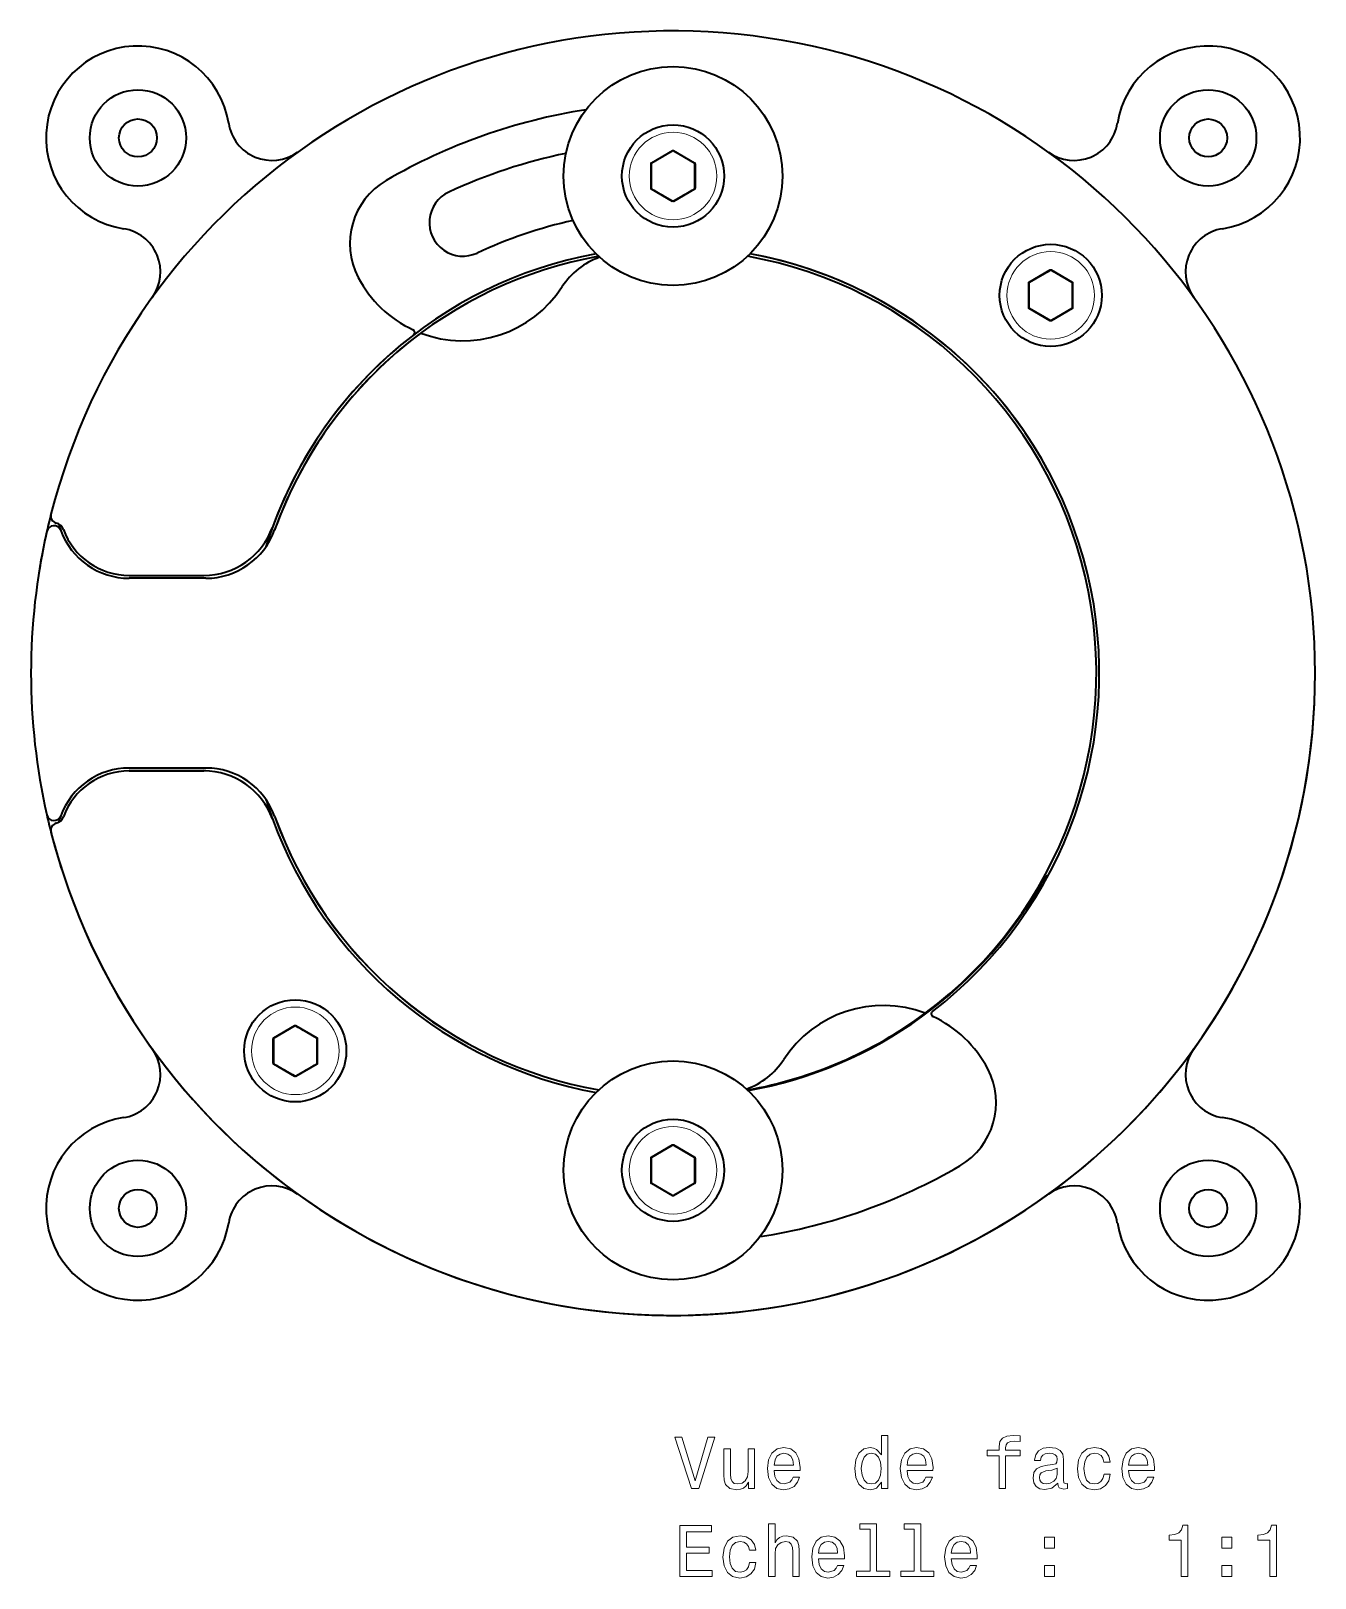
# Model space of a CAD drawing. Extents: x 305 to 976, y 16 to 672.
# Drawn here: x 554 to 642, y 358.5 to 464.5 of the extents above; entities that cross this region are included whole.
import ezdxf

# ---------------------------------------------------------------- set-up
doc = ezdxf.new("R2010")
doc.units = 0

msp = doc.modelspace()

# ---------------------------------------------------------------- linework, layer by layer
at = {"color": 7, "lineweight": 13, "ltscale": 0.041858}
for p, q in [((597.95, 456.32), (596.5, 455.49)), ((599.5, 455.49), (598.05, 456.32)), ((596.45, 455.4), (596.45, 453.73)), ((599.55, 453.73), (599.55, 455.4)), ((596.5, 453.64), (597.95, 452.8)), ((598.05, 452.8), (599.5, 453.64)), ((623.83, 448.15), (622.38, 447.31)), ((625.38, 447.31), (623.93, 448.15)), ((622.33, 447.22), (622.33, 445.55)), ((625.43, 445.55), (625.43, 447.22)), ((622.38, 445.46), (623.83, 444.62)), ((623.93, 444.62), (625.38, 445.46)), ((570.56, 395.45), (570.56, 393.78)), ((573.61, 395.54), (572.16, 396.38)), ((573.66, 393.78), (573.66, 395.45)), ((572.16, 392.85), (573.61, 393.69)), ((597.95, 388.2), (596.5, 387.36)), ((599.5, 387.36), (598.05, 388.2)), ((596.45, 387.27), (596.45, 385.6)), ((599.55, 385.6), (599.55, 387.27)), ((596.5, 385.51), (597.95, 384.68)), ((598.05, 384.68), (599.5, 385.51))]:
    msp.add_line(p, q, dxfattribs=at)
at = {"color": 7, "lineweight": 35, "ltscale": 0.041858}
for p, q in [((597.97, 456.28), (596.52, 455.44)), ((599.47, 455.44), (598.02, 456.28)), ((596.5, 455.4), (596.5, 453.73)), ((599.5, 453.73), (599.5, 455.4)), ((596.52, 453.68), (597.97, 452.85)), ((598.02, 452.85), (599.47, 453.68)), ((622.38, 447.22), (622.38, 445.55)), ((625.38, 445.55), (625.38, 447.22)), ((570.61, 395.45), (570.61, 393.78)), ((572.09, 396.33), (570.64, 395.5)), ((573.59, 395.5), (572.14, 396.33)), ((573.61, 393.78), (573.61, 395.45)), ((570.64, 393.73), (572.09, 392.9)), ((572.14, 392.9), (573.59, 393.73)), ((597.97, 388.15), (596.52, 387.32)), ((599.47, 387.32), (598.02, 388.15)), ((596.5, 387.27), (596.5, 385.6)), ((599.5, 385.6), (599.5, 387.27)), ((596.52, 385.56), (597.97, 384.72)), ((598.02, 384.72), (599.47, 385.56))]:
    msp.add_line(p, q, dxfattribs=at)
at = {"color": 7, "lineweight": 13, "ltscale": 0.00125}
for p, q in [((597.95, 456.32), (597.97, 456.28)), ((598.05, 456.32), (598.02, 456.28)), ((596.45, 455.4), (596.5, 455.4)), ((596.5, 455.49), (596.52, 455.44)), ((599.5, 455.49), (599.47, 455.44)), ((599.55, 455.4), (599.5, 455.4)), ((596.45, 453.73), (596.5, 453.73)), ((599.5, 453.64), (599.47, 453.68)), ((599.55, 453.73), (599.5, 453.73)), ((598.05, 452.8), (598.02, 452.85)), ((623.83, 448.15), (623.86, 448.1)), ((623.93, 448.15), (623.91, 448.1)), ((622.33, 447.22), (622.38, 447.22)), ((622.38, 447.31), (622.41, 447.27)), ((625.38, 447.31), (625.36, 447.27)), ((625.43, 447.22), (625.38, 447.22)), ((622.33, 445.55), (622.38, 445.55)), ((622.38, 445.46), (622.41, 445.5)), ((625.38, 445.46), (625.36, 445.5)), ((625.43, 445.55), (625.38, 445.55)), ((623.83, 444.62), (623.86, 444.67)), ((623.93, 444.62), (623.91, 444.67)), ((570.61, 395.54), (570.64, 395.5)), ((572.06, 396.38), (572.09, 396.33)), ((572.16, 396.38), (572.14, 396.33)), ((573.61, 395.54), (573.59, 395.5)), ((573.66, 395.45), (573.61, 395.45)), ((573.61, 393.69), (573.59, 393.73)), ((573.66, 393.78), (573.61, 393.78)), ((572.06, 392.85), (572.09, 392.9)), ((572.16, 392.85), (572.14, 392.9)), ((597.95, 388.2), (597.97, 388.15)), ((598.05, 388.2), (598.02, 388.15)), ((596.45, 387.27), (596.5, 387.27)), ((596.5, 387.36), (596.52, 387.32)), ((599.5, 387.36), (599.47, 387.32)), ((599.55, 387.27), (599.5, 387.27)), ((596.45, 385.6), (596.5, 385.6)), ((596.5, 385.51), (596.52, 385.56)), ((599.5, 385.51), (599.47, 385.56)), ((599.55, 385.6), (599.5, 385.6)), ((597.95, 384.68), (597.97, 384.72)), ((598.05, 384.68), (598.02, 384.72))]:
    msp.add_line(p, q, dxfattribs=at)
at = {"color": 7, "lineweight": 13, "ltscale": 0.001138}
for p, q in [((599.47, 455.37), (599.47, 455.41)), ((596.52, 453.76), (596.52, 453.71)), ((625.35, 447.19), (625.35, 447.23)), ((622.41, 445.58), (622.41, 445.53)), ((573.58, 395.42), (573.58, 395.46)), ((570.64, 393.81), (570.64, 393.77)), ((599.47, 387.24), (599.47, 387.29)), ((596.52, 385.63), (596.52, 385.59))]:
    msp.add_line(p, q, dxfattribs=at)
at = {"color": 7, "lineweight": 13, "ltscale": 0.001249}
for p, q in [((596.5, 453.64), (596.52, 453.68)), ((597.95, 452.8), (597.97, 452.85)), ((570.61, 393.69), (570.64, 393.73))]:
    msp.add_line(p, q, dxfattribs=at)
at = {"color": 7, "lineweight": 35, "ltscale": 0.041857}
for p, q in [((623.86, 448.1), (622.41, 447.27)), ((625.36, 447.27), (623.91, 448.1)), ((622.41, 445.5), (623.86, 444.67)), ((623.91, 444.67), (625.36, 445.5))]:
    msp.add_line(p, q, dxfattribs=at)
at = {"color": 7, "lineweight": 35, "ltscale": 0.127895}
for p, q in [((560.73, 427.2), (565.85, 427.2)), ((560.73, 413.8), (565.85, 413.8))]:
    msp.add_line(p, q, dxfattribs=at)
at = {"color": 7, "lineweight": 35, "ltscale": 0.131404}
for p, q in [((565.99, 427), (560.73, 427)), ((560.73, 414), (565.99, 414))]:
    msp.add_line(p, q, dxfattribs=at)
at = {"color": 7, "lineweight": 35, "ltscale": 0.131519}
msp.add_line((565.99, 414), (560.73, 414), dxfattribs=at)
at = {"color": 7, "lineweight": 35, "ltscale": 0.003749}
msp.add_line((623.54, 406.63), (623.67, 406.56), dxfattribs=at)
at = {"color": 7, "lineweight": 13, "ltscale": 0.001251}
for p, q in [((570.56, 395.45), (570.61, 395.45)), ((570.56, 393.78), (570.61, 393.78))]:
    msp.add_line(p, q, dxfattribs=at)
at = {"color": 7, "lineweight": 13, "ltscale": 0.041857}
for p, q in [((572.06, 396.38), (570.61, 395.54)), ((570.61, 393.69), (572.06, 392.85))]:
    msp.add_line(p, q, dxfattribs=at)
at = {"color": 7, "lineweight": 13}
for points in [[(600.39, 368.15), (599.51, 365.17), (598.61, 368.15), (598.13, 368.15), (599.26, 364.64), (599.77, 364.64), (600.87, 368.15)], [(612.28, 365.06), (612.28, 364.64), (612.72, 364.64), (612.72, 368.26), (612.28, 368.26), (612.28, 366.94), (611.95, 367.32), (611.74, 367.41), (611.5, 367.45), (611.07, 367.35), (610.74, 367.06), (610.52, 366.61), (610.45, 366), (610.52, 365.39), (610.74, 364.93), (611.07, 364.64), (611.5, 364.55), (611.74, 364.58), (611.95, 364.67)], [(620.34, 366.88), (620.34, 364.64), (620.78, 364.64), (620.78, 366.88), (621.79, 366.88), (621.79, 367.26), (620.78, 367.26), (620.78, 367.43), (620.82, 367.63), (620.93, 367.77), (621.13, 367.85), (621.41, 367.88), (621.79, 367.86), (621.79, 368.24), (621.31, 368.26), (620.88, 368.22), (620.57, 368.08), (620.39, 367.85), (620.34, 367.51), (620.34, 367.26), (619.53, 367.26), (619.53, 366.88)], [(603.59, 367.35), (603.15, 367.35), (603.15, 365.79), (603.1, 365.43), (602.95, 365.16), (602.73, 365), (602.43, 364.95), (602.19, 364.99), (602.04, 365.11), (601.96, 365.32), (601.93, 365.61), (601.93, 367.35), (601.49, 367.35), (601.49, 365.57), (601.51, 365.21), (601.6, 364.92), (601.89, 364.64), (602.36, 364.55), (602.62, 364.58), (602.83, 364.67), (603.02, 364.83), (603.17, 365.06), (603.17, 364.64), (603.59, 364.64)], [(604.93, 365.87), (606.71, 365.87), (606.71, 366.08), (606.63, 366.66), (606.41, 367.09), (606.06, 367.35), (605.59, 367.45), (605.13, 367.35), (604.77, 367.06), (604.55, 366.61), (604.47, 366), (604.54, 365.38), (604.77, 364.93), (605.12, 364.64), (605.57, 364.55), (605.96, 364.61), (606.29, 364.78), (606.52, 365.06), (606.66, 365.42), (606.22, 365.42), (606.13, 365.22), (606, 365.07), (605.63, 364.95), (605.34, 365), (605.12, 365.18), (604.98, 365.47), (604.93, 365.85)], [(604.93, 366.24), (604.99, 366.59), (605.12, 366.85), (605.33, 367), (605.6, 367.06), (605.87, 367), (606.08, 366.85), (606.2, 366.59), (606.25, 366.24)], [(611.58, 367.05), (611.87, 366.98), (612.09, 366.78), (612.22, 366.45), (612.27, 366), (612.22, 365.54), (612.09, 365.21), (611.87, 365.01), (611.58, 364.95), (611.3, 365.01), (611.09, 365.21), (610.95, 365.55), (610.9, 366), (610.95, 366.45), (611.09, 366.78), (611.3, 366.98)], [(614.04, 365.87), (615.81, 365.87), (615.82, 366.08), (615.74, 366.66), (615.52, 367.09), (615.16, 367.35), (614.69, 367.45), (614.24, 367.35), (613.88, 367.06), (613.66, 366.61), (613.57, 366), (613.65, 365.38), (613.88, 364.93), (614.23, 364.64), (614.68, 364.55), (615.07, 364.61), (615.4, 364.78), (615.63, 365.06), (615.77, 365.42), (615.33, 365.42), (615.24, 365.22), (615.11, 365.07), (614.73, 364.95), (614.45, 365), (614.23, 365.18), (614.09, 365.47), (614.04, 365.85)], [(614.04, 366.24), (614.09, 366.59), (614.23, 366.85), (614.44, 367), (614.71, 367.06), (614.98, 367), (615.18, 366.85), (615.31, 366.59), (615.35, 366.24)], [(624.37, 365), (624.37, 364.98), (624.39, 364.81), (624.47, 364.69), (624.79, 364.59), (625.03, 364.63), (625.03, 364.98), (624.93, 364.96), (624.79, 365.03), (624.76, 365.23), (624.76, 366.63), (624.7, 366.99), (624.52, 367.24), (624.22, 367.39), (623.78, 367.45), (623.36, 367.39), (623.05, 367.22), (622.85, 366.95), (622.78, 366.6), (622.78, 366.56), (623.18, 366.56), (623.22, 366.78), (623.33, 366.93), (623.51, 367.02), (623.77, 367.05), (624.01, 367.03), (624.19, 366.95), (624.3, 366.82), (624.33, 366.64), (624.31, 366.43), (624.23, 366.32), (624.03, 366.27), (623.65, 366.23), (623.22, 366.14), (622.91, 365.98), (622.73, 365.73), (622.67, 365.35), (622.72, 365.02), (622.88, 364.77), (623.13, 364.62), (623.48, 364.56), (623.95, 364.67)], [(627.52, 366.45), (627.96, 366.45), (627.87, 366.86), (627.65, 367.18), (627.31, 367.37), (626.87, 367.45), (626.39, 367.35), (626.02, 367.06), (625.79, 366.61), (625.71, 365.99), (625.78, 365.38), (626.01, 364.93), (626.37, 364.64), (626.86, 364.55), (627.29, 364.62), (627.63, 364.84), (627.86, 365.17), (627.96, 365.61), (627.54, 365.61), (627.46, 365.33), (627.32, 365.12), (627.12, 364.99), (626.87, 364.95), (626.57, 365.01), (626.34, 365.21), (626.21, 365.54), (626.16, 366.01), (626.21, 366.46), (626.35, 366.79), (626.58, 366.99), (626.87, 367.06), (627.14, 367.01), (627.33, 366.9), (627.46, 366.71)], [(629.22, 365.87), (630.99, 365.87), (631, 366.08), (630.92, 366.66), (630.7, 367.09), (630.34, 367.35), (629.87, 367.45), (629.42, 367.35), (629.06, 367.06), (628.84, 366.61), (628.75, 366), (628.83, 365.38), (629.06, 364.93), (629.41, 364.64), (629.86, 364.55), (630.25, 364.61), (630.58, 364.78), (630.81, 365.06), (630.95, 365.42), (630.51, 365.42), (630.42, 365.22), (630.29, 365.07), (629.91, 364.95), (629.63, 365), (629.41, 365.18), (629.27, 365.47), (629.22, 365.85)], [(629.22, 366.24), (629.27, 366.59), (629.41, 366.85), (629.62, 367), (629.89, 367.06), (630.16, 367), (630.36, 366.85), (630.49, 366.59), (630.54, 366.24)], [(624.32, 365.59), (624.26, 365.33), (624.09, 365.13), (623.85, 365), (623.56, 364.95), (623.36, 364.98), (623.23, 365.06), (623.14, 365.2), (623.12, 365.39), (623.14, 365.57), (623.22, 365.7), (623.54, 365.84), (623.95, 365.9), (624.32, 366.02)], [(598.46, 358.6), (600.67, 358.6), (600.67, 359.02), (598.92, 359.02), (598.92, 360.21), (600.48, 360.21), (600.48, 360.62), (598.92, 360.62), (598.92, 361.67), (600.63, 361.67), (600.63, 362.1), (598.46, 362.1)], [(604.54, 358.6), (604.99, 358.6), (604.99, 360.16), (605.03, 360.52), (605.18, 360.78), (605.4, 360.94), (605.71, 361), (605.95, 360.95), (606.1, 360.82), (606.18, 360.59), (606.2, 360.29), (606.2, 358.6), (606.65, 358.6), (606.65, 360.38), (606.63, 360.73), (606.53, 361.03), (606.24, 361.3), (605.77, 361.4), (605.52, 361.37), (605.3, 361.27), (605.12, 361.12), (604.99, 360.91), (604.99, 362.22), (604.54, 362.22)], [(611.5, 361.84), (611.5, 358.97), (610.58, 358.97), (610.58, 358.6), (612.85, 358.6), (612.85, 358.97), (611.94, 358.97), (611.94, 362.22), (610.8, 362.22), (610.8, 361.84)], [(614.53, 361.84), (614.53, 358.97), (613.62, 358.97), (613.62, 358.6), (615.88, 358.6), (615.88, 358.97), (614.98, 358.97), (614.98, 362.22), (613.84, 362.22), (613.84, 361.84)], [(632.82, 358.6), (633.28, 358.6), (633.28, 362.12), (632.94, 362.12), (632.84, 361.81), (632.66, 361.61), (632.39, 361.49), (632, 361.45), (632, 361.09), (632.82, 361.09)], [(638.89, 358.6), (639.35, 358.6), (639.35, 362.12), (639.01, 362.12), (638.92, 361.81), (638.74, 361.61), (638.46, 361.49), (638.07, 361.45), (638.07, 361.09), (638.89, 361.09)], [(603.23, 360.41), (603.67, 360.41), (603.58, 360.81), (603.36, 361.13), (603.02, 361.32), (602.59, 361.4), (602.1, 361.3), (601.73, 361.02), (601.5, 360.56), (601.42, 359.94), (601.5, 359.33), (601.72, 358.88), (602.08, 358.6), (602.57, 358.5), (603, 358.58), (603.34, 358.79), (603.57, 359.12), (603.67, 359.56), (603.25, 359.56), (603.18, 359.28), (603.03, 359.07), (602.83, 358.94), (602.59, 358.9), (602.28, 358.96), (602.06, 359.17), (601.92, 359.49), (601.87, 359.96), (601.92, 360.41), (602.06, 360.74), (602.29, 360.94), (602.59, 361.01), (602.85, 360.97), (603.04, 360.85), (603.18, 360.66)], [(607.97, 359.82), (609.74, 359.82), (609.75, 360.03), (609.67, 360.61), (609.44, 361.04), (609.09, 361.3), (608.62, 361.4), (608.16, 361.3), (607.81, 361.02), (607.58, 360.56), (607.5, 359.95), (607.58, 359.33), (607.81, 358.88), (608.15, 358.6), (608.61, 358.5), (609, 358.57), (609.32, 358.74), (609.56, 359.01), (609.7, 359.37), (609.26, 359.37), (609.17, 359.17), (609.04, 359.02), (608.66, 358.9), (608.38, 358.95), (608.16, 359.13), (608.02, 359.42), (607.97, 359.81)], [(607.97, 360.2), (608.02, 360.54), (608.16, 360.8), (608.37, 360.96), (608.64, 361.01), (608.9, 360.96), (609.11, 360.8), (609.24, 360.54), (609.28, 360.2)], [(617.07, 359.82), (618.85, 359.82), (618.85, 360.03), (618.77, 360.61), (618.55, 361.04), (618.2, 361.3), (617.73, 361.4), (617.27, 361.3), (616.92, 361.02), (616.69, 360.56), (616.61, 359.95), (616.69, 359.33), (616.91, 358.88), (617.26, 358.6), (617.72, 358.5), (618.11, 358.57), (618.43, 358.74), (618.67, 359.01), (618.8, 359.37), (618.37, 359.37), (618.28, 359.17), (618.14, 359.02), (617.77, 358.9), (617.48, 358.95), (617.27, 359.13), (617.13, 359.42), (617.07, 359.81)], [(617.07, 360.2), (617.13, 360.54), (617.27, 360.8), (617.47, 360.96), (617.75, 361.01), (618.01, 360.96), (618.22, 360.8), (618.35, 360.54), (618.39, 360.2)], [(623.45, 360.55), (624.15, 360.55), (624.15, 361.3), (623.45, 361.3)], [(635.6, 360.55), (636.29, 360.55), (636.29, 361.3), (635.6, 361.3)], [(623.45, 358.6), (624.15, 358.6), (624.15, 359.35), (623.45, 359.35)], [(635.6, 358.6), (636.29, 358.6), (636.29, 359.35), (635.6, 359.35)]]:
    msp.add_lwpolyline(points, close=True, dxfattribs=at)
at = {"color": 7, "lineweight": 35}
for centre, radius in [((598, 454.56), 7.5), ((561.33, 457.17), 3.3), ((634.67, 457.17), 3.3), ((561.33, 457.17), 1.3), ((598, 454.56), 3.5), ((634.67, 457.17), 1.3), ((623.88, 446.38), 3.5), ((572.11, 394.62), 3.5), ((598, 386.44), 7.5), ((598, 386.44), 3.5), ((561.33, 383.83), 3.3), ((634.67, 383.83), 3.3), ((561.33, 383.83), 1.3), ((634.67, 383.83), 1.3)]:
    msp.add_circle(centre, radius, dxfattribs=at)
at = {"color": 7, "lineweight": 13}
for centre in [(598, 454.56), (623.88, 446.38), (572.11, 394.62), (598, 386.44)]:
    msp.add_circle(centre, 3, dxfattribs=at)
at = {"color": 7, "lineweight": 35}
for centre, radius, start, end in [((598, 420.5), 44, 194.3305, 165.6695), ((561.33, 457.17), 6.3, 8.998, 261.002), ((634.67, 457.17), 6.3, 278.998, 171.002), ((598, 420.5), 39.06, 98.7892, 120.2162), ((570.51, 458.63), 3, 188.998, 305.7886), ((625.48, 458.63), 3, 234.2114, 351.002), ((598, 420.5), 36.36, 101.6417, 115), ((598, 456.24), 0.05, 60, 120), ((596.55, 455.4), 0.05, 120, 180), ((599.45, 455.4), 0.05, 0, 60), ((580.85, 449.93), 5, 120.2162, 207.6081), ((596.55, 453.73), 0.05, 180, 240), ((599.45, 453.73), 0.05, 300, 0), ((583.6, 451.37), 2.3, 115, 295), ((598, 452.89), 0.05, 240, 300), ((559.87, 447.99), 3, 324.2114, 81.002), ((598, 420.5), 31.76, 102.4593, 115), ((636.12, 447.99), 3, 98.998, 215.7886), ((598, 420.5), 29.21, 100.4051, 162.7833), ((598, 420.5), 29.01, 100.1194, 160.245), ((594.61, 444.27), 5, 109.1552, 147.1893), ((598, 420.5), 29.01, 306.5621, 79.8806), ((598, 420.5), 29.21, 28.5, 79.5948), ((598, 420.5), 29.21, 307.4696, 79.5948), ((583.6, 451.37), 8.1, 207.6081, 245.0784), ((623.88, 448.06), 0.05, 60, 120), ((583.6, 451.37), 8.1, 249.1181, 327.1893), ((622.43, 447.22), 0.05, 120, 180), ((625.33, 447.22), 0.05, 0, 60), ((622.43, 445.55), 0.05, 180, 240), ((625.33, 445.55), 0.05, 300, 0), ((623.88, 444.71), 0.05, 240, 300), ((598, 420.5), 29.21, 127.4696, 160.0026), ((598, 420.5), 29.01, 126.5621, 160.2384), ((580.1, 443.84), 0.2, 307.4696, 65.0784), ((598, 420.5), 44, 165.6695, 171.0529), ((555.57, 430.1), 0.5, 20.207, 167.2501), ((555.85, 431.27), 0.5, 165.6695, 256.4598), ((555.57, 430.1), 0.7, 20.207, 76.4598), ((560.73, 432), 5, 194.8524, 200.1889), ((565.85, 432.2), 5, 270, 340.0026), ((598, 420.5), 44, 167.2501, 192.7499), ((560.73, 432), 5, 200.207, 270), ((560.73, 432), 4.8, 200.207, 270), ((565.99, 432), 5, 270, 340.2384), ((598, 420.5), 44, 197.1498, 360), ((560.73, 409), 5, 90, 159.793), ((560.73, 409), 4.8, 90, 159.793), ((565.85, 408.8), 5, 19.9974, 90), ((565.99, 409), 5, 19.7616, 90), ((598, 420.5), 29.21, 197.2166, 199.9879), ((598, 420.5), 44, 192.7498, 197.8943), ((555.57, 410.9), 0.5, 192.7499, 339.793), ((555.85, 409.73), 0.5, 103.5402, 194.3305), ((555.57, 410.9), 0.7, 283.5402, 339.793), ((560.73, 409), 5, 159.8053, 165.1475), ((598, 420.5), 29.21, 199.9974, 259.5948), ((598, 420.5), 29.01, 199.7521, 259.8806), ((598, 420.5), 29.01, 199.7616, 259.8806), ((598, 420.5), 29.06, 280.1932, 331.5), ((612.39, 389.63), 8.1, 69.1181, 147.1893), ((598, 420.5), 29.01, 280.1195, 306.5621), ((615.89, 397.16), 0.2, 127.4696, 245.0784), ((612.39, 389.63), 8.1, 27.6081, 65.0784), ((570.66, 395.45), 0.05, 120, 180), ((572.11, 396.29), 0.05, 60, 120), ((573.56, 395.45), 0.05, 0, 60), ((559.87, 393.01), 3, 278.998, 35.7886), ((636.12, 393.01), 3, 144.2114, 261.002), ((570.66, 393.78), 0.05, 180, 240), ((573.56, 393.78), 0.05, 300, 0), ((601.38, 396.73), 5, 289.1553, 327.1893), ((615.14, 391.07), 5, 300.2162, 27.6081), ((572.11, 392.94), 0.05, 240, 300), ((561.33, 383.83), 6.3, 98.998, 351.002), ((634.67, 383.83), 6.3, 188.998, 81.002), ((598, 388.11), 0.05, 60, 120), ((596.55, 387.27), 0.05, 120, 180), ((599.45, 387.27), 0.05, 0, 60), ((598, 420.5), 39.06, 278.7892, 300.2162), ((570.51, 382.37), 3, 54.2114, 171.002), ((596.55, 385.6), 0.05, 180, 240), ((599.45, 385.6), 0.05, 300, 0), ((625.48, 382.37), 3, 8.998, 125.7886), ((598, 384.76), 0.05, 240, 300)]:
    msp.add_arc(centre, radius, start, end, dxfattribs=at)
at = {"color": 7, "lineweight": 13}
for centre, radius, start, end in [((650.94, 362.85), 107.37, 119.5466, 120.4534), ((598, 456.24), 0.1, 60, 120), ((597.96, 456.25), 0.0333, 23.2811, 78.5588), ((544.44, 361.8), 108.59, 59.5517, 60.4483), ((596.55, 455.4), 0.1, 120, 180), ((596.52, 455.38), 0.0333, 83.2811, 138.5588), ((596.55, 455.43), 0.0333, 161.4412, 216.7189), ((702.91, 454.56), 106.39, 179.5434, 180.434), ((599.44, 455.43), 0.0333, 323.2811, 18.5588), ((491.92, 454.56), 107.55, 359.5484, 0.4295), ((599.45, 455.4), 0.1, 0, 60), ((596.55, 453.73), 0.1, 180, 240), ((650.94, 546.27), 107.37, 239.5466, 240.4534), ((596.55, 453.69), 0.0333, 143.2811, 198.5588), ((544.44, 547.33), 108.59, 299.5517, 300.4483), ((599.47, 453.75), 0.0333, 263.2811, 318.5588), ((599.45, 453.73), 0.1, 300, 360), ((598, 452.89), 0.1, 240, 300), ((598.03, 452.88), 0.0333, 203.281, 258.5588), ((676.83, 354.68), 107.37, 119.5466, 120.4534), ((623.88, 448.06), 0.1, 60, 120), ((623.85, 448.07), 0.0333, 23.2811, 78.5588), ((570.32, 353.62), 108.59, 59.5517, 60.4483), ((622.43, 447.22), 0.1, 120, 180), ((622.41, 447.2), 0.0333, 83.2811, 138.5588), ((622.44, 447.25), 0.0333, 161.4412, 216.7189), ((729.95, 446.39), 107.55, 179.5484, 180.4295), ((625.33, 447.25), 0.0333, 323.2811, 18.5588), ((518.97, 446.38), 106.39, 359.5434, 0.434), ((625.33, 447.22), 0.1, 0, 60), ((622.43, 445.55), 0.1, 180, 240), ((622.44, 445.51), 0.0333, 143.2811, 198.5588), ((676.94, 538.29), 107.6, 239.5476, 240.4524), ((570.94, 538.09), 107.37, 299.5466, 300.4534), ((625.36, 445.57), 0.0333, 263.2811, 318.5588), ((625.33, 445.55), 0.1, 300, 360), ((623.88, 444.71), 0.1, 240, 300), ((623.91, 444.7), 0.0333, 203.281, 258.5588), ((570.66, 395.45), 0.1, 120, 180), ((570.64, 395.43), 0.0333, 83.2811, 138.5588), ((570.67, 395.49), 0.0333, 161.4412, 216.7189), ((625.06, 302.91), 107.37, 119.5466, 120.4534), ((678.18, 394.62), 107.55, 179.5484, 180.4295), ((572.11, 396.29), 0.1, 60, 120), ((572.08, 396.3), 0.0333, 23.2811, 78.5588), ((518.55, 301.85), 108.59, 59.5517, 60.4483), ((573.56, 395.49), 0.0333, 323.2811, 18.5588), ((467.2, 394.61), 106.39, 359.5434, 0.434), ((573.56, 395.45), 0.1, 0, 60), ((570.66, 393.78), 0.1, 180, 240), ((570.67, 393.75), 0.0333, 143.2811, 198.5588), ((625.18, 486.52), 107.6, 239.5476, 240.4524), ((519.17, 486.32), 107.37, 299.5466, 300.4534), ((573.59, 393.8), 0.0333, 263.2811, 318.5588), ((573.56, 393.78), 0.1, 300, 360), ((572.11, 392.94), 0.1, 240, 300), ((572.14, 392.93), 0.0333, 203.281, 258.5588), ((650.94, 294.73), 107.37, 119.5466, 120.4534), ((598, 388.11), 0.1, 60, 120), ((597.96, 388.12), 0.0333, 23.2811, 78.5588), ((544.44, 293.67), 108.59, 59.5517, 60.4483), ((596.55, 387.27), 0.1, 120, 180), ((596.52, 387.25), 0.0333, 83.2811, 138.5588), ((596.55, 387.31), 0.0333, 161.4412, 216.7189), ((702.91, 386.44), 106.39, 179.5434, 180.434), ((599.44, 387.31), 0.0333, 323.2811, 18.5588), ((491.92, 386.44), 107.55, 359.5484, 0.4295), ((599.45, 387.27), 0.1, 0, 60), ((596.55, 385.6), 0.1, 180, 240), ((650.94, 478.14), 107.37, 239.5466, 240.4534), ((596.55, 385.57), 0.0333, 143.2811, 198.5588), ((544.44, 479.2), 108.59, 299.5517, 300.4483), ((599.47, 385.62), 0.0333, 263.2811, 318.5588), ((599.45, 385.6), 0.1, 300, 360), ((598, 384.76), 0.1, 240, 300), ((598.03, 384.75), 0.0333, 203.281, 258.5588)]:
    msp.add_arc(centre, radius, start, end, dxfattribs=at)
for centre, major_axis, start_param, end_param in [((598, 456.24), (0.025, 0.0433), 0, 1.122964), ((599.45, 455.4), (0.05, 0), 6.283185, 7.406149), ((596.55, 453.73), (-0.05, 0), 6.283185, 7.406149), ((599.45, 453.73), (0.025, -0.0433), 0, 1.122964), ((598, 452.89), (-0.025, -0.0433), 6.283185, 7.406149), ((623.88, 448.06), (0.025, 0.0433), 0, 1.122964), ((625.33, 447.22), (0.05, 0), 6.283185, 7.406149), ((622.43, 445.55), (-0.05, 0), 0, 1.122964), ((625.33, 445.55), (0.025, -0.0433), 6.283185, 7.406149), ((623.88, 444.71), (-0.025, -0.0433), 0, 1.122964), ((572.11, 396.29), (0.025, 0.0433), 0, 1.122964), ((573.56, 395.45), (0.05, 0), 6.283185, 7.406149), ((570.66, 393.78), (-0.05, 0), 0, 1.122964), ((573.56, 393.78), (0.025, -0.0433), 0, 1.122964), ((572.11, 392.94), (-0.025, -0.0433), 0, 1.122964), ((598, 388.11), (0.025, 0.0433), 0, 1.122964), ((599.45, 387.27), (0.05, 0), 6.283185, 7.406149), ((596.55, 385.6), (-0.05, 0), 6.283185, 7.406149), ((599.45, 385.6), (0.025, -0.0433), 0, 1.122964), ((598, 384.76), (-0.025, -0.0433), 6.283185, 7.406149)]:
    msp.add_ellipse(centre, major_axis=major_axis, ratio=0.27735, start_param=start_param, end_param=end_param, dxfattribs=at)

doc.saveas('drawing.dxf')
